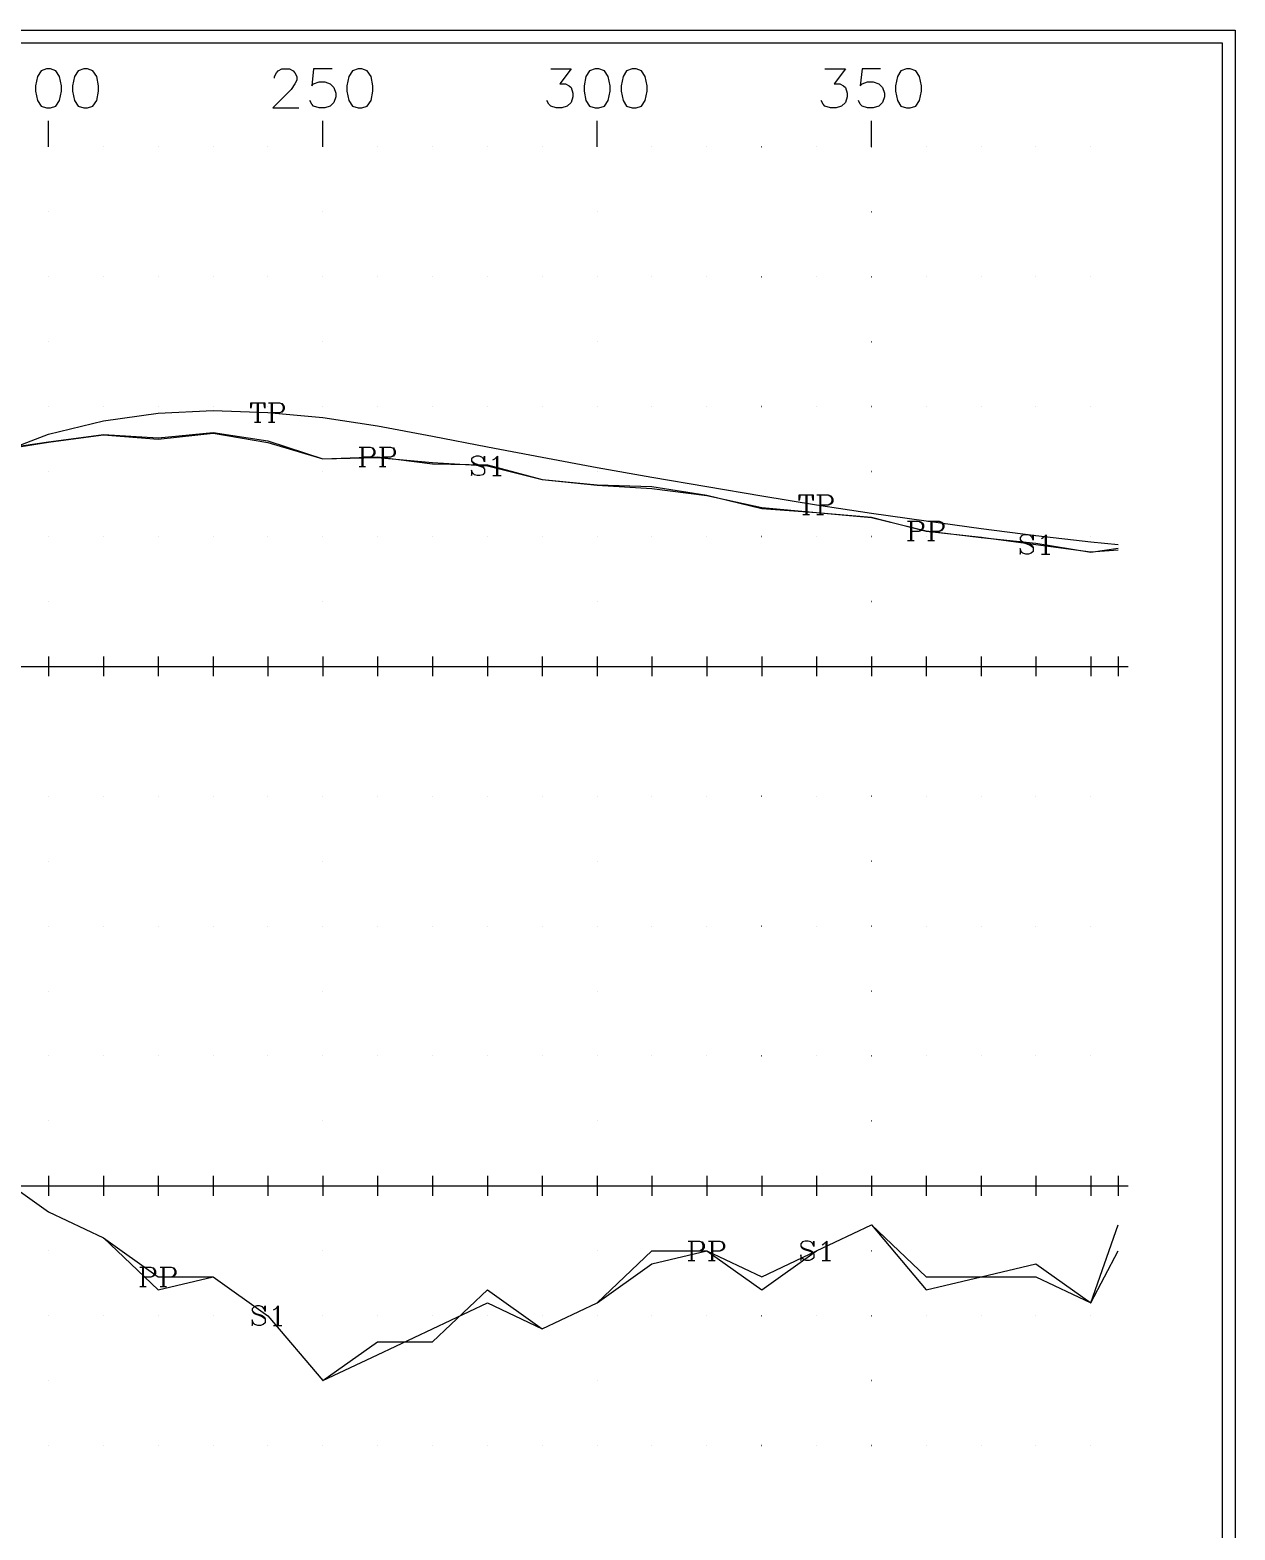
# Model space of a CAD drawing. Extents: x 10 to 200, y 0 to 250.
# Drawn here: x 107.2 to 200, y 134.5 to 250 of the extents above; entities that cross this region are included whole.
import ezdxf

# ---------------------------------------------------------------- set-up
doc = ezdxf.new("R2010")
doc.units = 0
doc.linetypes.add('1', pattern=[0])
for name, color, linetype in [('1', 7, '1'), ('2', 7, '1'), ('3', 7, '1')]:
    doc.layers.add(name, color=color, linetype=linetype)

msp = doc.modelspace()

# ---------------------------------------------------------------- linework, layer by layer
at = {"layer": '1'}
for p, q in [((108.61, 241), (108.61, 243)), ((129.73, 241), (129.73, 243)), ((150.86, 241), (150.86, 243)), ((171.99, 241), (171.99, 243)), ((124.69, 221.3), (124.69, 219.8)), ((124.76, 221.3), (124.76, 219.8)), ((125.76, 221.3), (125.76, 219.8)), ((125.83, 221.3), (125.83, 219.8)), ((124.47, 219.8), (124.97, 219.8)), ((125.54, 219.8), (126.04, 219.8)), ((132.74, 217.89), (132.74, 216.39)), ((132.81, 217.89), (132.81, 216.39)), ((134.31, 217.89), (134.31, 216.39)), ((134.39, 217.89), (134.39, 216.39)), ((132.53, 216.39), (133.03, 216.39)), ((134.1, 216.39), (134.6, 216.39)), ((143.12, 217.11), (143.12, 215.69)), ((142.84, 215.69), (143.48, 215.69)), ((166.94, 214.2), (166.94, 212.7)), ((167.01, 214.2), (167.01, 212.7)), ((168.01, 214.2), (168.01, 212.7)), ((168.08, 214.2), (168.08, 212.7)), ((166.72, 212.7), (167.22, 212.7)), ((167.8, 212.7), (168.3, 212.7)), ((175, 212.18), (175, 210.68)), ((175.07, 212.18), (175.07, 210.68)), ((176.57, 212.18), (176.57, 210.68)), ((176.64, 212.18), (176.64, 210.68)), ((174.78, 210.68), (175.28, 210.68)), ((176.35, 210.68), (176.85, 210.68)), ((185.38, 211.07), (185.38, 209.64)), ((185.09, 209.64), (185.73, 209.64)), ((107.84, 201), (109.37, 201)), ((108.61, 201.76), (108.61, 200.24)), ((112.07, 201), (113.59, 201)), ((112.83, 201.76), (112.83, 200.24)), ((116.29, 201), (117.82, 201)), ((117.06, 201.76), (117.06, 200.24)), ((120.52, 201), (122.04, 201)), ((121.28, 201.76), (121.28, 200.24)), ((124.75, 201), (126.27, 201)), ((125.51, 201.76), (125.51, 200.24)), ((128.97, 201), (130.49, 201)), ((129.73, 201.76), (129.73, 200.24)), ((133.2, 201), (134.72, 201)), ((133.96, 201.76), (133.96, 200.24)), ((137.42, 201), (138.94, 201)), ((138.18, 201.76), (138.18, 200.24)), ((141.65, 201), (143.17, 201)), ((142.41, 201.76), (142.41, 200.24)), ((145.87, 201), (147.4, 201)), ((146.63, 201.76), (146.63, 200.24)), ((150.1, 201), (151.62, 201)), ((150.86, 201.76), (150.86, 200.24)), ((154.32, 201), (155.85, 201)), ((155.08, 201.76), (155.08, 200.24)), ((158.55, 201), (160.07, 201)), ((159.31, 201.76), (159.31, 200.24)), ((162.77, 201), (164.3, 201)), ((163.54, 201.76), (163.54, 200.24)), ((167, 201), (168.52, 201)), ((167.76, 201.76), (167.76, 200.24)), ((171.22, 201), (172.75, 201)), ((171.99, 201.76), (171.99, 200.24)), ((175.45, 201), (176.97, 201)), ((176.21, 201.76), (176.21, 200.24)), ((179.67, 201), (181.2, 201)), ((180.44, 201.76), (180.44, 200.24)), ((183.9, 201), (185.42, 201)), ((184.66, 201.76), (184.66, 200.24)), ((188.13, 201), (189.65, 201)), ((188.89, 201.76), (188.89, 200.24)), ((190.24, 201), (191.76, 201)), ((191, 201.76), (191, 200.24)), ((108.61, 161.76), (108.61, 160.24)), ((112.83, 161.76), (112.83, 160.24)), ((117.06, 161.76), (117.06, 160.24)), ((121.28, 161.76), (121.28, 160.24)), ((125.51, 161.76), (125.51, 160.24)), ((129.73, 161.76), (129.73, 160.24)), ((133.96, 161.76), (133.96, 160.24)), ((138.18, 161.76), (138.18, 160.24)), ((142.41, 161.76), (142.41, 160.24)), ((146.63, 161.76), (146.63, 160.24)), ((150.86, 161.76), (150.86, 160.24)), ((155.08, 161.76), (155.08, 160.24)), ((159.31, 161.76), (159.31, 160.24)), ((163.54, 161.76), (163.54, 160.24)), ((167.76, 161.76), (167.76, 160.24)), ((171.99, 161.76), (171.99, 160.24)), ((176.21, 161.76), (176.21, 160.24)), ((180.44, 161.76), (180.44, 160.24)), ((184.66, 161.76), (184.66, 160.24)), ((188.89, 161.76), (188.89, 160.24)), ((191, 161.76), (191, 160.24)), ((107.84, 161), (109.37, 161)), ((112.07, 161), (113.59, 161)), ((116.29, 161), (117.82, 161)), ((120.52, 161), (122.04, 161)), ((124.75, 161), (126.27, 161)), ((128.97, 161), (130.49, 161)), ((133.2, 161), (134.72, 161)), ((137.42, 161), (138.94, 161)), ((141.65, 161), (143.17, 161)), ((145.87, 161), (147.4, 161)), ((150.1, 161), (151.62, 161)), ((154.32, 161), (155.85, 161)), ((158.55, 161), (160.07, 161)), ((162.77, 161), (164.3, 161)), ((167, 161), (168.52, 161)), ((171.22, 161), (172.75, 161)), ((175.45, 161), (176.97, 161)), ((179.67, 161), (181.2, 161)), ((183.9, 161), (185.42, 161)), ((188.13, 161), (189.65, 161)), ((190.24, 161), (191.76, 161)), ((158.1, 156.75), (158.1, 155.25)), ((158.17, 156.75), (158.17, 155.25)), ((159.67, 156.75), (159.67, 155.25)), ((159.74, 156.75), (159.74, 155.25)), ((168.47, 156.68), (168.47, 155.25)), ((157.88, 155.25), (158.38, 155.25)), ((159.45, 155.25), (159.95, 155.25)), ((168.19, 155.25), (168.83, 155.25)), ((115.84, 154.75), (115.84, 153.25)), ((115.91, 154.75), (115.91, 153.25)), ((117.41, 154.75), (117.41, 153.25)), ((117.48, 154.75), (117.48, 153.25)), ((115.63, 153.25), (116.13, 153.25)), ((117.2, 153.25), (117.7, 153.25)), ((126.22, 151.68), (126.22, 150.25)), ((125.94, 150.25), (126.58, 150.25))]:
    msp.add_line(p, q, dxfattribs=at)
for points in [[(108.46, 247), (108.03, 246.86), (107.75, 246.43), (107.61, 245.71), (107.61, 245.29), (107.75, 244.57), (108.03, 244.14), (108.46, 244), (108.75, 244), (109.18, 244.14), (109.46, 244.57), (109.61, 245.29), (109.61, 245.71), (109.46, 246.43), (109.18, 246.86), (108.75, 247), (108.46, 247)], [(111.32, 247), (110.89, 246.86), (110.61, 246.43), (110.46, 245.71), (110.46, 245.29), (110.61, 244.57), (110.89, 244.14), (111.32, 244), (111.61, 244), (112.03, 244.14), (112.32, 244.57), (112.46, 245.29), (112.46, 245.71), (112.32, 246.43), (112.03, 246.86), (111.61, 247), (111.32, 247)], [(126.02, 246.29), (126.02, 246.43), (126.16, 246.71), (126.3, 246.86), (126.59, 247), (127.16, 247), (127.45, 246.86), (127.59, 246.71), (127.73, 246.43), (127.73, 246.14), (127.59, 245.86), (127.3, 245.43), (125.88, 244), (127.88, 244)], [(130.45, 247), (129.02, 247), (128.88, 245.71), (129.02, 245.86), (129.45, 246), (129.88, 246), (130.3, 245.86), (130.59, 245.57), (130.73, 245.14), (130.73, 244.86), (130.59, 244.43), (130.3, 244.14), (129.88, 244), (129.45, 244), (129.02, 244.14), (128.88, 244.29), (128.73, 244.57)], [(132.45, 247), (132.02, 246.86), (131.73, 246.43), (131.59, 245.71), (131.59, 245.29), (131.73, 244.57), (132.02, 244.14), (132.45, 244), (132.73, 244), (133.16, 244.14), (133.45, 244.57), (133.59, 245.29), (133.59, 245.71), (133.45, 246.43), (133.16, 246.86), (132.73, 247), (132.45, 247)], [(147.29, 247), (148.86, 247), (148, 245.86), (148.43, 245.86), (148.72, 245.71), (148.86, 245.57), (149, 245.14), (149, 244.86), (148.86, 244.43), (148.57, 244.14), (148.14, 244), (147.72, 244), (147.29, 244.14), (147.14, 244.29), (147, 244.57)], [(150.72, 247), (150.29, 246.86), (150, 246.43), (149.86, 245.71), (149.86, 245.29), (150, 244.57), (150.29, 244.14), (150.72, 244), (151, 244), (151.43, 244.14), (151.72, 244.57), (151.86, 245.29), (151.86, 245.71), (151.72, 246.43), (151.43, 246.86), (151, 247), (150.72, 247)], [(153.57, 247), (153.14, 246.86), (152.86, 246.43), (152.72, 245.71), (152.72, 245.29), (152.86, 244.57), (153.14, 244.14), (153.57, 244), (153.86, 244), (154.29, 244.14), (154.57, 244.57), (154.72, 245.29), (154.72, 245.71), (154.57, 246.43), (154.29, 246.86), (153.86, 247), (153.57, 247)], [(168.41, 247), (169.99, 247), (169.13, 245.86), (169.56, 245.86), (169.84, 245.71), (169.99, 245.57), (170.13, 245.14), (170.13, 244.86), (169.99, 244.43), (169.7, 244.14), (169.27, 244), (168.84, 244), (168.41, 244.14), (168.27, 244.29), (168.13, 244.57)], [(172.7, 247), (171.27, 247), (171.13, 245.71), (171.27, 245.86), (171.7, 246), (172.13, 246), (172.56, 245.86), (172.84, 245.57), (172.99, 245.14), (172.99, 244.86), (172.84, 244.43), (172.56, 244.14), (172.13, 244), (171.7, 244), (171.27, 244.14), (171.13, 244.29), (170.99, 244.57)], [(174.7, 247), (174.27, 246.86), (173.99, 246.43), (173.84, 245.71), (173.84, 245.29), (173.99, 244.57), (174.27, 244.14), (174.7, 244), (174.99, 244), (175.41, 244.14), (175.7, 244.57), (175.84, 245.29), (175.84, 245.71), (175.7, 246.43), (175.41, 246.86), (174.99, 247), (174.7, 247)], [(104.38, 217.27), (108.61, 218.87), (112.83, 219.91), (117.06, 220.5), (121.28, 220.7), (125.51, 220.55), (129.73, 220.16), (133.96, 219.53), (138.18, 218.73), (142.41, 217.91), (146.63, 217.12), (150.86, 216.32), (155.08, 215.56), (159.31, 214.84), (163.54, 214.12), (167.76, 213.45), (171.99, 212.8), (176.21, 212.2), (180.44, 211.62), (184.66, 211.07), (188.89, 210.59), (191, 210.39)], [(124.26, 221.3), (124.19, 220.87), (124.19, 221.3), (125.26, 221.3), (125.26, 220.87), (125.19, 221.3)], [(125.54, 221.3), (126.4, 221.3), (126.61, 221.23), (126.69, 221.16), (126.76, 221.01), (126.76, 220.8), (126.69, 220.66), (126.61, 220.58), (126.4, 220.51), (125.83, 220.51)], [(126.4, 221.3), (126.54, 221.23), (126.61, 221.16), (126.69, 221.01), (126.69, 220.8), (126.61, 220.66), (126.54, 220.58), (126.4, 220.51)], [(104.38, 217.67), (108.61, 218.28), (112.83, 218.85), (117.06, 218.59), (121.28, 219.01), (125.51, 218.36), (129.73, 216.99), (133.96, 217.14), (138.18, 216.6), (142.41, 216.51), (146.63, 215.38), (150.86, 214.99), (155.08, 214.86), (159.31, 214.19), (163.54, 213.16), (167.76, 212.85), (171.99, 212.47), (176.21, 211.43), (180.44, 210.93), (184.66, 210.49), (188.89, 209.8), (191, 210.11)], [(104.38, 217.59), (108.61, 218.27), (112.83, 218.83), (117.06, 218.49), (121.28, 218.95), (125.51, 218.23), (129.73, 216.97), (133.96, 217.08), (138.18, 216.7), (142.41, 216.44), (146.63, 215.39), (150.86, 214.96), (155.08, 214.69), (159.31, 214.15), (163.54, 213.22), (167.76, 212.85), (171.99, 212.5), (176.21, 211.41), (180.44, 210.96), (184.66, 210.39), (188.89, 209.81), (191, 209.97)], [(132.53, 217.89), (133.39, 217.89), (133.6, 217.82), (133.67, 217.75), (133.74, 217.6), (133.74, 217.39), (133.67, 217.25), (133.6, 217.18), (133.39, 217.1), (132.81, 217.1)], [(133.39, 217.89), (133.53, 217.82), (133.6, 217.75), (133.67, 217.6), (133.67, 217.39), (133.6, 217.25), (133.53, 217.18), (133.39, 217.1)], [(134.1, 217.89), (134.96, 217.89), (135.17, 217.82), (135.24, 217.75), (135.31, 217.6), (135.31, 217.39), (135.24, 217.25), (135.17, 217.18), (134.96, 217.1), (134.39, 217.1)], [(134.96, 217.89), (135.1, 217.82), (135.17, 217.75), (135.24, 217.6), (135.24, 217.39), (135.17, 217.25), (135.1, 217.18), (134.96, 217.1)], [(142.12, 216.97), (142.19, 217.19), (142.19, 216.76), (142.12, 216.97), (141.98, 217.11), (141.77, 217.19), (141.55, 217.19), (141.34, 217.11), (141.19, 216.97), (141.19, 216.83), (141.27, 216.69), (141.34, 216.61), (141.48, 216.54), (141.91, 216.4), (142.05, 216.33), (142.19, 216.19)], [(142.84, 216.9), (142.98, 216.97), (143.19, 217.19), (143.19, 215.69)], [(141.19, 216.83), (141.34, 216.69), (141.48, 216.61), (141.91, 216.47), (142.05, 216.4), (142.12, 216.33), (142.19, 216.19), (142.19, 215.9), (142.05, 215.76), (141.84, 215.69), (141.62, 215.69), (141.41, 215.76), (141.27, 215.9), (141.19, 216.11), (141.19, 215.69), (141.27, 215.9)], [(166.51, 214.2), (166.44, 213.77), (166.44, 214.2), (167.51, 214.2), (167.51, 213.77), (167.44, 214.2)], [(167.8, 214.2), (168.65, 214.2), (168.87, 214.13), (168.94, 214.06), (169.01, 213.91), (169.01, 213.7), (168.94, 213.56), (168.87, 213.49), (168.65, 213.41), (168.08, 213.41)], [(168.65, 214.2), (168.8, 214.13), (168.87, 214.06), (168.94, 213.91), (168.94, 213.7), (168.87, 213.56), (168.8, 213.49), (168.65, 213.41)], [(174.78, 212.18), (175.64, 212.18), (175.85, 212.1), (175.93, 212.03), (176, 211.89), (176, 211.68), (175.93, 211.53), (175.85, 211.46), (175.64, 211.39), (175.07, 211.39)], [(175.64, 212.18), (175.78, 212.1), (175.85, 212.03), (175.93, 211.89), (175.93, 211.68), (175.85, 211.53), (175.78, 211.46), (175.64, 211.39)], [(176.35, 212.18), (177.21, 212.18), (177.43, 212.1), (177.5, 212.03), (177.57, 211.89), (177.57, 211.68), (177.5, 211.53), (177.43, 211.46), (177.21, 211.39), (176.64, 211.39)], [(177.21, 212.18), (177.35, 212.1), (177.43, 212.03), (177.5, 211.89), (177.5, 211.68), (177.43, 211.53), (177.35, 211.46), (177.21, 211.39)], [(184.38, 210.92), (184.45, 211.14), (184.45, 210.71), (184.38, 210.92), (184.23, 211.07), (184.02, 211.14), (183.8, 211.14), (183.59, 211.07), (183.45, 210.92), (183.45, 210.78), (183.52, 210.64), (183.59, 210.57), (183.73, 210.5), (184.16, 210.35), (184.3, 210.28), (184.45, 210.14)], [(183.45, 210.78), (183.59, 210.64), (183.73, 210.57), (184.16, 210.42), (184.3, 210.35), (184.38, 210.28), (184.45, 210.14), (184.45, 209.85), (184.3, 209.71), (184.09, 209.64), (183.88, 209.64), (183.66, 209.71), (183.52, 209.85), (183.45, 210.07), (183.45, 209.64), (183.52, 209.85)], [(185.09, 210.85), (185.23, 210.92), (185.45, 211.14), (185.45, 209.64)], [(104.38, 201), (108.61, 201), (112.83, 201), (117.06, 201), (121.28, 201), (125.51, 201), (129.73, 201), (133.96, 201), (138.18, 201), (142.41, 201), (146.63, 201), (150.86, 201), (155.08, 201), (159.31, 201), (163.54, 201), (167.76, 201), (171.99, 201), (176.21, 201), (180.44, 201), (184.66, 201), (188.89, 201), (191, 201)], [(104.38, 162), (108.61, 159), (112.83, 157), (117.06, 154), (121.28, 154), (125.51, 151), (129.73, 146), (133.96, 149), (138.18, 149), (142.41, 153), (146.63, 150), (150.86, 152), (155.08, 156), (159.31, 156), (163.54, 153), (167.76, 156), (171.99, 158), (176.21, 154), (180.44, 154), (184.66, 155), (188.89, 152), (191, 158)], [(104.38, 162), (108.61, 159), (112.83, 157), (117.06, 153), (121.28, 154), (125.51, 151), (129.73, 146), (133.96, 148), (138.18, 150), (142.41, 152), (146.63, 150), (150.86, 152), (155.08, 155), (159.31, 156), (163.54, 154), (167.76, 156), (171.99, 158), (176.21, 153), (180.44, 154), (184.66, 154), (188.89, 152), (191, 156)], [(104.38, 161), (108.61, 161), (112.83, 161), (117.06, 161), (121.28, 161), (125.51, 161), (129.73, 161), (133.96, 161), (138.18, 161), (142.41, 161), (146.63, 161), (150.86, 161), (155.08, 161), (159.31, 161), (163.54, 161), (167.76, 161), (171.99, 161), (176.21, 161), (180.44, 161), (184.66, 161), (188.89, 161), (191, 161)], [(157.88, 156.75), (158.74, 156.75), (158.95, 156.68), (159.02, 156.61), (159.1, 156.46), (159.1, 156.25), (159.02, 156.11), (158.95, 156.04), (158.74, 155.96), (158.17, 155.96)], [(158.74, 156.75), (158.88, 156.68), (158.95, 156.61), (159.02, 156.46), (159.02, 156.25), (158.95, 156.11), (158.88, 156.04), (158.74, 155.96)], [(159.45, 156.75), (160.31, 156.75), (160.52, 156.68), (160.6, 156.61), (160.67, 156.46), (160.67, 156.25), (160.6, 156.11), (160.52, 156.04), (160.31, 155.96), (159.74, 155.96)], [(160.31, 156.75), (160.45, 156.68), (160.52, 156.61), (160.6, 156.46), (160.6, 156.25), (160.52, 156.11), (160.45, 156.04), (160.31, 155.96)], [(167.47, 156.54), (167.55, 156.75), (167.55, 156.32), (167.47, 156.54), (167.33, 156.68), (167.12, 156.75), (166.9, 156.75), (166.69, 156.68), (166.55, 156.54), (166.55, 156.39), (166.62, 156.25), (166.69, 156.18), (166.83, 156.11), (167.26, 155.96), (167.4, 155.89), (167.55, 155.75)], [(166.55, 156.39), (166.69, 156.25), (166.83, 156.18), (167.26, 156.04), (167.4, 155.96), (167.47, 155.89), (167.55, 155.75), (167.55, 155.46), (167.4, 155.32), (167.19, 155.25), (166.97, 155.25), (166.76, 155.32), (166.62, 155.46), (166.55, 155.68), (166.55, 155.25), (166.62, 155.46)], [(168.19, 156.46), (168.33, 156.54), (168.55, 156.75), (168.55, 155.25)], [(115.63, 154.75), (116.48, 154.75), (116.7, 154.68), (116.77, 154.61), (116.84, 154.46), (116.84, 154.25), (116.77, 154.11), (116.7, 154.04), (116.48, 153.96), (115.91, 153.96)], [(116.48, 154.75), (116.63, 154.68), (116.7, 154.61), (116.77, 154.46), (116.77, 154.25), (116.7, 154.11), (116.63, 154.04), (116.48, 153.96)], [(117.2, 154.75), (118.06, 154.75), (118.27, 154.68), (118.34, 154.61), (118.41, 154.46), (118.41, 154.25), (118.34, 154.11), (118.27, 154.04), (118.06, 153.96), (117.48, 153.96)], [(118.06, 154.75), (118.2, 154.68), (118.27, 154.61), (118.34, 154.46), (118.34, 154.25), (118.27, 154.11), (118.2, 154.04), (118.06, 153.96)], [(125.22, 151.54), (125.29, 151.75), (125.29, 151.32), (125.22, 151.54), (125.08, 151.68), (124.86, 151.75), (124.65, 151.75), (124.44, 151.68), (124.29, 151.54), (124.29, 151.39), (124.36, 151.25), (124.44, 151.18), (124.58, 151.11), (125.01, 150.96), (125.15, 150.89), (125.29, 150.75)], [(124.29, 151.39), (124.44, 151.25), (124.58, 151.18), (125.01, 151.04), (125.15, 150.96), (125.22, 150.89), (125.29, 150.75), (125.29, 150.46), (125.15, 150.32), (124.94, 150.25), (124.72, 150.25), (124.51, 150.32), (124.36, 150.46), (124.29, 150.68), (124.29, 150.25), (124.36, 150.46)], [(125.94, 151.46), (126.08, 151.54), (126.29, 151.75), (126.29, 150.25)]]:
    msp.add_lwpolyline(points, dxfattribs=at)
at = {"layer": '2'}
for points in [[(11, 1), (11, 249), (199, 249), (199, 1), (11, 1)], [(108.61, 241), (108.6, 241), (108.6, 241), (108.61, 241), (108.61, 241)], [(108.61, 241), (108.6, 241), (108.6, 241), (108.61, 241), (108.61, 241)], [(112.83, 241), (112.83, 241), (112.83, 241), (112.83, 241), (112.83, 241)], [(117.06, 241), (117.05, 241), (117.05, 241), (117.06, 241), (117.06, 241)], [(121.28, 241), (121.28, 241), (121.28, 241), (121.28, 241), (121.28, 241)], [(125.51, 241), (125.51, 241), (125.51, 241), (125.51, 241), (125.51, 241)], [(129.73, 241), (129.73, 241), (129.73, 241), (129.73, 241), (129.73, 241)], [(129.73, 241), (129.73, 241), (129.73, 241), (129.73, 241), (129.73, 241)], [(133.96, 241), (133.96, 241), (133.96, 241), (133.96, 241), (133.96, 241)], [(138.18, 241), (138.18, 241), (138.18, 241), (138.18, 241), (138.18, 241)], [(142.41, 241), (142.41, 241), (142.41, 241), (142.41, 241), (142.41, 241)], [(146.64, 241), (146.63, 241), (146.63, 241), (146.64, 241), (146.64, 241)], [(150.86, 241), (150.86, 241), (150.86, 241), (150.86, 241), (150.86, 241)], [(150.86, 241), (150.86, 241), (150.86, 241), (150.86, 241), (150.86, 241)], [(155.09, 241), (155.08, 241), (155.08, 241), (155.09, 241), (155.09, 241)], [(159.31, 241), (159.31, 241), (159.31, 241), (159.31, 241), (159.31, 241)], [(163.54, 241), (163.53, 241), (163.53, 241), (163.54, 241), (163.54, 241)], [(167.76, 241), (167.76, 241), (167.76, 241), (167.76, 241), (167.76, 241)], [(171.99, 241), (171.98, 241), (171.98, 241), (171.99, 241), (171.99, 241)], [(171.99, 241), (171.98, 241), (171.98, 241), (171.99, 241), (171.99, 241)], [(176.21, 241), (176.21, 241), (176.21, 241), (176.21, 241), (176.21, 241)], [(180.44, 241), (180.44, 241), (180.44, 241), (180.44, 241), (180.44, 241)], [(184.66, 241), (184.66, 241), (184.66, 241), (184.66, 241), (184.66, 241)], [(188.89, 241), (188.89, 241), (188.89, 241), (188.89, 241), (188.89, 241)], [(108.61, 236), (108.6, 236), (108.6, 236), (108.61, 236), (108.61, 236)], [(129.73, 236), (129.73, 236), (129.73, 236), (129.73, 236), (129.73, 236)], [(150.86, 236), (150.86, 236), (150.86, 236), (150.86, 236), (150.86, 236)], [(171.99, 236), (171.98, 236), (171.98, 236), (171.99, 236), (171.99, 236)], [(108.61, 231), (108.6, 231), (108.6, 231), (108.61, 231), (108.61, 231)], [(108.61, 231), (108.6, 231), (108.6, 231), (108.61, 231), (108.61, 231)], [(112.83, 231), (112.83, 231), (112.83, 231), (112.83, 231), (112.83, 231)], [(117.06, 231), (117.05, 231), (117.05, 231), (117.06, 231), (117.06, 231)], [(121.28, 231), (121.28, 231), (121.28, 231), (121.28, 231), (121.28, 231)], [(125.51, 231), (125.51, 231), (125.51, 231), (125.51, 231), (125.51, 231)], [(129.73, 231), (129.73, 231), (129.73, 231), (129.73, 231), (129.73, 231)], [(129.73, 231), (129.73, 231), (129.73, 231), (129.73, 231), (129.73, 231)], [(133.96, 231), (133.96, 231), (133.96, 231), (133.96, 231), (133.96, 231)], [(138.18, 231), (138.18, 231), (138.18, 231), (138.18, 231), (138.18, 231)], [(142.41, 231), (142.41, 231), (142.41, 231), (142.41, 231), (142.41, 231)], [(146.64, 231), (146.63, 231), (146.63, 231), (146.64, 231), (146.64, 231)], [(150.86, 231), (150.86, 231), (150.86, 231), (150.86, 231), (150.86, 231)], [(150.86, 231), (150.86, 231), (150.86, 231), (150.86, 231), (150.86, 231)], [(155.09, 231), (155.08, 231), (155.08, 231), (155.09, 231), (155.09, 231)], [(159.31, 231), (159.31, 231), (159.31, 231), (159.31, 231), (159.31, 231)], [(163.54, 231), (163.53, 231), (163.53, 231), (163.54, 231), (163.54, 231)], [(167.76, 231), (167.76, 231), (167.76, 231), (167.76, 231), (167.76, 231)], [(171.99, 231), (171.98, 231), (171.98, 231), (171.99, 231), (171.99, 231)], [(171.99, 231), (171.98, 231), (171.98, 231), (171.99, 231), (171.99, 231)], [(176.21, 231), (176.21, 231), (176.21, 231), (176.21, 231), (176.21, 231)], [(180.44, 231), (180.44, 231), (180.44, 231), (180.44, 231), (180.44, 231)], [(184.66, 231), (184.66, 231), (184.66, 231), (184.66, 231), (184.66, 231)], [(188.89, 231), (188.89, 231), (188.89, 231), (188.89, 231), (188.89, 231)], [(108.61, 226), (108.6, 226), (108.6, 226), (108.61, 226), (108.61, 226)], [(129.73, 226), (129.73, 226), (129.73, 226), (129.73, 226), (129.73, 226)], [(150.86, 226), (150.86, 226), (150.86, 226), (150.86, 226), (150.86, 226)], [(171.99, 226), (171.98, 226), (171.98, 226), (171.99, 226), (171.99, 226)], [(108.61, 221), (108.6, 221), (108.6, 221), (108.61, 221), (108.61, 221)], [(108.61, 221), (108.6, 221), (108.6, 221), (108.61, 221), (108.61, 221)], [(112.83, 221), (112.83, 221), (112.83, 221), (112.83, 221), (112.83, 221)], [(117.06, 221), (117.05, 221), (117.05, 221), (117.06, 221), (117.06, 221)], [(121.28, 221), (121.28, 221), (121.28, 221), (121.28, 221), (121.28, 221)], [(125.51, 221), (125.51, 221), (125.51, 221), (125.51, 221), (125.51, 221)], [(129.73, 221), (129.73, 221), (129.73, 221), (129.73, 221), (129.73, 221)], [(129.73, 221), (129.73, 221), (129.73, 221), (129.73, 221), (129.73, 221)], [(133.96, 221), (133.96, 221), (133.96, 221), (133.96, 221), (133.96, 221)], [(138.18, 221), (138.18, 221), (138.18, 221), (138.18, 221), (138.18, 221)], [(142.41, 221), (142.41, 221), (142.41, 221), (142.41, 221), (142.41, 221)], [(146.64, 221), (146.63, 221), (146.63, 221), (146.64, 221), (146.64, 221)], [(150.86, 221), (150.86, 221), (150.86, 221), (150.86, 221), (150.86, 221)], [(150.86, 221), (150.86, 221), (150.86, 221), (150.86, 221), (150.86, 221)], [(155.09, 221), (155.08, 221), (155.08, 221), (155.09, 221), (155.09, 221)], [(159.31, 221), (159.31, 221), (159.31, 221), (159.31, 221), (159.31, 221)], [(163.54, 221), (163.53, 221), (163.53, 221), (163.54, 221), (163.54, 221)], [(167.76, 221), (167.76, 221), (167.76, 221), (167.76, 221), (167.76, 221)], [(171.99, 221), (171.98, 221), (171.98, 221), (171.99, 221), (171.99, 221)], [(171.99, 221), (171.98, 221), (171.98, 221), (171.99, 221), (171.99, 221)], [(176.21, 221), (176.21, 221), (176.21, 221), (176.21, 221), (176.21, 221)], [(180.44, 221), (180.44, 221), (180.44, 221), (180.44, 221), (180.44, 221)], [(184.66, 221), (184.66, 221), (184.66, 221), (184.66, 221), (184.66, 221)], [(188.89, 221), (188.89, 221), (188.89, 221), (188.89, 221), (188.89, 221)], [(108.61, 216), (108.6, 216), (108.6, 216), (108.61, 216), (108.61, 216)], [(129.73, 216), (129.73, 216), (129.73, 216), (129.73, 216), (129.73, 216)], [(150.86, 216), (150.86, 216), (150.86, 216), (150.86, 216), (150.86, 216)], [(171.99, 216), (171.98, 216), (171.98, 216), (171.99, 216), (171.99, 216)], [(108.61, 211), (108.6, 211), (108.6, 211), (108.61, 211), (108.61, 211)], [(108.61, 211), (108.6, 211), (108.6, 211), (108.61, 211), (108.61, 211)], [(112.83, 211), (112.83, 211), (112.83, 211), (112.83, 211), (112.83, 211)], [(117.06, 211), (117.05, 211), (117.05, 211), (117.06, 211), (117.06, 211)], [(121.28, 211), (121.28, 211), (121.28, 211), (121.28, 211), (121.28, 211)], [(125.51, 211), (125.51, 211), (125.51, 211), (125.51, 211), (125.51, 211)], [(129.73, 211), (129.73, 211), (129.73, 211), (129.73, 211), (129.73, 211)], [(129.73, 211), (129.73, 211), (129.73, 211), (129.73, 211), (129.73, 211)], [(133.96, 211), (133.96, 211), (133.96, 211), (133.96, 211), (133.96, 211)], [(138.18, 211), (138.18, 211), (138.18, 211), (138.18, 211), (138.18, 211)], [(142.41, 211), (142.41, 211), (142.41, 211), (142.41, 211), (142.41, 211)], [(146.64, 211), (146.63, 211), (146.63, 211), (146.64, 211), (146.64, 211)], [(150.86, 211), (150.86, 211), (150.86, 211), (150.86, 211), (150.86, 211)], [(150.86, 211), (150.86, 211), (150.86, 211), (150.86, 211), (150.86, 211)], [(155.09, 211), (155.08, 211), (155.08, 211), (155.09, 211), (155.09, 211)], [(159.31, 211), (159.31, 211), (159.31, 211), (159.31, 211), (159.31, 211)], [(163.54, 211), (163.53, 211), (163.53, 211), (163.54, 211), (163.54, 211)], [(167.76, 211), (167.76, 211), (167.76, 211), (167.76, 211), (167.76, 211)], [(171.99, 211), (171.98, 211), (171.98, 211), (171.99, 211), (171.99, 211)], [(171.99, 211), (171.98, 211), (171.98, 211), (171.99, 211), (171.99, 211)], [(176.21, 211), (176.21, 211), (176.21, 211), (176.21, 211), (176.21, 211)], [(180.44, 211), (180.44, 211), (180.44, 211), (180.44, 211), (180.44, 211)], [(184.66, 211), (184.66, 211), (184.66, 211), (184.66, 211), (184.66, 211)], [(188.89, 211), (188.89, 211), (188.89, 211), (188.89, 211), (188.89, 211)], [(108.61, 206), (108.6, 206), (108.6, 206), (108.61, 206), (108.61, 206)], [(129.73, 206), (129.73, 206), (129.73, 206), (129.73, 206), (129.73, 206)], [(150.86, 206), (150.86, 206), (150.86, 206), (150.86, 206), (150.86, 206)], [(171.99, 206), (171.98, 206), (171.98, 206), (171.99, 206), (171.99, 206)], [(108.61, 201), (108.6, 201), (108.6, 201), (108.61, 201), (108.61, 201)], [(108.61, 201), (108.6, 201), (108.6, 201), (108.61, 201), (108.61, 201)], [(112.83, 201), (112.83, 201), (112.83, 201), (112.83, 201), (112.83, 201)], [(117.06, 201), (117.05, 201), (117.05, 201), (117.06, 201), (117.06, 201)], [(121.28, 201), (121.28, 201), (121.28, 201), (121.28, 201), (121.28, 201)], [(125.51, 201), (125.51, 201), (125.51, 201), (125.51, 201), (125.51, 201)], [(129.73, 201), (129.73, 201), (129.73, 201), (129.73, 201), (129.73, 201)], [(129.73, 201), (129.73, 201), (129.73, 201), (129.73, 201), (129.73, 201)], [(133.96, 201), (133.96, 201), (133.96, 201), (133.96, 201), (133.96, 201)], [(138.18, 201), (138.18, 201), (138.18, 201), (138.18, 201), (138.18, 201)], [(142.41, 201), (142.41, 201), (142.41, 201), (142.41, 201), (142.41, 201)], [(146.64, 201), (146.63, 201), (146.63, 201), (146.64, 201), (146.64, 201)], [(150.86, 201), (150.86, 201), (150.86, 201), (150.86, 201), (150.86, 201)], [(150.86, 201), (150.86, 201), (150.86, 201), (150.86, 201), (150.86, 201)], [(155.09, 201), (155.08, 201), (155.08, 201), (155.09, 201), (155.09, 201)], [(159.31, 201), (159.31, 201), (159.31, 201), (159.31, 201), (159.31, 201)], [(163.54, 201), (163.53, 201), (163.53, 201), (163.54, 201), (163.54, 201)], [(167.76, 201), (167.76, 201), (167.76, 201), (167.76, 201), (167.76, 201)], [(171.99, 201), (171.98, 201), (171.98, 201), (171.99, 201), (171.99, 201)], [(171.99, 201), (171.98, 201), (171.98, 201), (171.99, 201), (171.99, 201)], [(176.21, 201), (176.21, 201), (176.21, 201), (176.21, 201), (176.21, 201)], [(180.44, 201), (180.44, 201), (180.44, 201), (180.44, 201), (180.44, 201)], [(184.66, 201), (184.66, 201), (184.66, 201), (184.66, 201), (184.66, 201)], [(188.89, 201), (188.89, 201), (188.89, 201), (188.89, 201), (188.89, 201)], [(108.61, 191), (108.6, 191), (108.6, 191), (108.61, 191), (108.61, 191)], [(108.61, 191), (108.6, 191), (108.6, 191), (108.61, 191), (108.61, 191)], [(112.83, 191), (112.83, 191), (112.83, 191), (112.83, 191), (112.83, 191)], [(117.06, 191), (117.05, 191), (117.05, 191), (117.06, 191), (117.06, 191)], [(121.28, 191), (121.28, 191), (121.28, 191), (121.28, 191), (121.28, 191)], [(125.51, 191), (125.51, 191), (125.51, 191), (125.51, 191), (125.51, 191)], [(129.73, 191), (129.73, 191), (129.73, 191), (129.73, 191), (129.73, 191)], [(129.73, 191), (129.73, 191), (129.73, 191), (129.73, 191), (129.73, 191)], [(133.96, 191), (133.96, 191), (133.96, 191), (133.96, 191), (133.96, 191)], [(138.18, 191), (138.18, 191), (138.18, 191), (138.18, 191), (138.18, 191)], [(142.41, 191), (142.41, 191), (142.41, 191), (142.41, 191), (142.41, 191)], [(146.64, 191), (146.63, 191), (146.63, 191), (146.64, 191), (146.64, 191)], [(150.86, 191), (150.86, 191), (150.86, 191), (150.86, 191), (150.86, 191)], [(150.86, 191), (150.86, 191), (150.86, 191), (150.86, 191), (150.86, 191)], [(155.09, 191), (155.08, 191), (155.08, 191), (155.09, 191), (155.09, 191)], [(159.31, 191), (159.31, 191), (159.31, 191), (159.31, 191), (159.31, 191)], [(163.54, 191), (163.53, 191), (163.53, 191), (163.54, 191), (163.54, 191)], [(167.76, 191), (167.76, 191), (167.76, 191), (167.76, 191), (167.76, 191)], [(171.99, 191), (171.98, 191), (171.98, 191), (171.99, 191), (171.99, 191)], [(171.99, 191), (171.98, 191), (171.98, 191), (171.99, 191), (171.99, 191)], [(176.21, 191), (176.21, 191), (176.21, 191), (176.21, 191), (176.21, 191)], [(180.44, 191), (180.44, 191), (180.44, 191), (180.44, 191), (180.44, 191)], [(184.66, 191), (184.66, 191), (184.66, 191), (184.66, 191), (184.66, 191)], [(188.89, 191), (188.89, 191), (188.89, 191), (188.89, 191), (188.89, 191)], [(108.61, 186), (108.6, 186), (108.6, 186), (108.61, 186), (108.61, 186)], [(129.73, 186), (129.73, 186), (129.73, 186), (129.73, 186), (129.73, 186)], [(150.86, 186), (150.86, 186), (150.86, 186), (150.86, 186), (150.86, 186)], [(171.99, 186), (171.98, 186), (171.98, 186), (171.99, 186), (171.99, 186)], [(108.61, 181), (108.6, 181), (108.6, 181), (108.61, 181), (108.61, 181)], [(108.61, 181), (108.6, 181), (108.6, 181), (108.61, 181), (108.61, 181)], [(112.83, 181), (112.83, 181), (112.83, 181), (112.83, 181), (112.83, 181)], [(117.06, 181), (117.05, 181), (117.05, 181), (117.06, 181), (117.06, 181)], [(121.28, 181), (121.28, 181), (121.28, 181), (121.28, 181), (121.28, 181)], [(125.51, 181), (125.51, 181), (125.51, 181), (125.51, 181), (125.51, 181)], [(129.73, 181), (129.73, 181), (129.73, 181), (129.73, 181), (129.73, 181)], [(129.73, 181), (129.73, 181), (129.73, 181), (129.73, 181), (129.73, 181)], [(133.96, 181), (133.96, 181), (133.96, 181), (133.96, 181), (133.96, 181)], [(138.18, 181), (138.18, 181), (138.18, 181), (138.18, 181), (138.18, 181)], [(142.41, 181), (142.41, 181), (142.41, 181), (142.41, 181), (142.41, 181)], [(146.64, 181), (146.63, 181), (146.63, 181), (146.64, 181), (146.64, 181)], [(150.86, 181), (150.86, 181), (150.86, 181), (150.86, 181), (150.86, 181)], [(150.86, 181), (150.86, 181), (150.86, 181), (150.86, 181), (150.86, 181)], [(155.09, 181), (155.08, 181), (155.08, 181), (155.09, 181), (155.09, 181)], [(159.31, 181), (159.31, 181), (159.31, 181), (159.31, 181), (159.31, 181)], [(163.54, 181), (163.53, 181), (163.53, 181), (163.54, 181), (163.54, 181)], [(167.76, 181), (167.76, 181), (167.76, 181), (167.76, 181), (167.76, 181)], [(171.99, 181), (171.98, 181), (171.98, 181), (171.99, 181), (171.99, 181)], [(171.99, 181), (171.98, 181), (171.98, 181), (171.99, 181), (171.99, 181)], [(176.21, 181), (176.21, 181), (176.21, 181), (176.21, 181), (176.21, 181)], [(180.44, 181), (180.44, 181), (180.44, 181), (180.44, 181), (180.44, 181)], [(184.66, 181), (184.66, 181), (184.66, 181), (184.66, 181), (184.66, 181)], [(188.89, 181), (188.89, 181), (188.89, 181), (188.89, 181), (188.89, 181)], [(108.61, 176), (108.6, 176), (108.6, 176), (108.61, 176), (108.61, 176)], [(129.73, 176), (129.73, 176), (129.73, 176), (129.73, 176), (129.73, 176)], [(150.86, 176), (150.86, 176), (150.86, 176), (150.86, 176), (150.86, 176)], [(171.99, 176), (171.98, 176), (171.98, 176), (171.99, 176), (171.99, 176)], [(108.61, 171), (108.6, 171), (108.6, 171), (108.61, 171), (108.61, 171)], [(108.61, 171), (108.6, 171), (108.6, 171), (108.61, 171), (108.61, 171)], [(112.83, 171), (112.83, 171), (112.83, 171), (112.83, 171), (112.83, 171)], [(117.06, 171), (117.05, 171), (117.05, 171), (117.06, 171), (117.06, 171)], [(121.28, 171), (121.28, 171), (121.28, 171), (121.28, 171), (121.28, 171)], [(125.51, 171), (125.51, 171), (125.51, 171), (125.51, 171), (125.51, 171)], [(129.73, 171), (129.73, 171), (129.73, 171), (129.73, 171), (129.73, 171)], [(129.73, 171), (129.73, 171), (129.73, 171), (129.73, 171), (129.73, 171)], [(133.96, 171), (133.96, 171), (133.96, 171), (133.96, 171), (133.96, 171)], [(138.18, 171), (138.18, 171), (138.18, 171), (138.18, 171), (138.18, 171)], [(142.41, 171), (142.41, 171), (142.41, 171), (142.41, 171), (142.41, 171)], [(146.64, 171), (146.63, 171), (146.63, 171), (146.64, 171), (146.64, 171)], [(150.86, 171), (150.86, 171), (150.86, 171), (150.86, 171), (150.86, 171)], [(150.86, 171), (150.86, 171), (150.86, 171), (150.86, 171), (150.86, 171)], [(155.09, 171), (155.08, 171), (155.08, 171), (155.09, 171), (155.09, 171)], [(159.31, 171), (159.31, 171), (159.31, 171), (159.31, 171), (159.31, 171)], [(163.54, 171), (163.53, 171), (163.53, 171), (163.54, 171), (163.54, 171)], [(167.76, 171), (167.76, 171), (167.76, 171), (167.76, 171), (167.76, 171)], [(171.99, 171), (171.98, 171), (171.98, 171), (171.99, 171), (171.99, 171)], [(171.99, 171), (171.98, 171), (171.98, 171), (171.99, 171), (171.99, 171)], [(176.21, 171), (176.21, 171), (176.21, 171), (176.21, 171), (176.21, 171)], [(180.44, 171), (180.44, 171), (180.44, 171), (180.44, 171), (180.44, 171)], [(184.66, 171), (184.66, 171), (184.66, 171), (184.66, 171), (184.66, 171)], [(188.89, 171), (188.89, 171), (188.89, 171), (188.89, 171), (188.89, 171)], [(108.61, 166), (108.6, 166), (108.6, 166), (108.61, 166), (108.61, 166)], [(129.73, 166), (129.73, 166), (129.73, 166), (129.73, 166), (129.73, 166)], [(150.86, 166), (150.86, 166), (150.86, 166), (150.86, 166), (150.86, 166)], [(171.99, 166), (171.98, 166), (171.98, 166), (171.99, 166), (171.99, 166)], [(108.61, 161), (108.6, 161), (108.6, 161), (108.61, 161), (108.61, 161)], [(108.61, 161), (108.6, 161), (108.6, 161), (108.61, 161), (108.61, 161)], [(112.83, 161), (112.83, 161), (112.83, 161), (112.83, 161), (112.83, 161)], [(117.06, 161), (117.05, 161), (117.05, 161), (117.06, 161), (117.06, 161)], [(121.28, 161), (121.28, 161), (121.28, 161), (121.28, 161), (121.28, 161)], [(125.51, 161), (125.51, 161), (125.51, 161), (125.51, 161), (125.51, 161)], [(129.73, 161), (129.73, 161), (129.73, 161), (129.73, 161), (129.73, 161)], [(129.73, 161), (129.73, 161), (129.73, 161), (129.73, 161), (129.73, 161)], [(133.96, 161), (133.96, 161), (133.96, 161), (133.96, 161), (133.96, 161)], [(138.18, 161), (138.18, 161), (138.18, 161), (138.18, 161), (138.18, 161)], [(142.41, 161), (142.41, 161), (142.41, 161), (142.41, 161), (142.41, 161)], [(146.64, 161), (146.63, 161), (146.63, 161), (146.64, 161), (146.64, 161)], [(150.86, 161), (150.86, 161), (150.86, 161), (150.86, 161), (150.86, 161)], [(150.86, 161), (150.86, 161), (150.86, 161), (150.86, 161), (150.86, 161)], [(155.09, 161), (155.08, 161), (155.08, 161), (155.09, 161), (155.09, 161)], [(159.31, 161), (159.31, 161), (159.31, 161), (159.31, 161), (159.31, 161)], [(163.54, 161), (163.53, 161), (163.53, 161), (163.54, 161), (163.54, 161)], [(167.76, 161), (167.76, 161), (167.76, 161), (167.76, 161), (167.76, 161)], [(171.99, 161), (171.98, 161), (171.98, 161), (171.99, 161), (171.99, 161)], [(171.99, 161), (171.98, 161), (171.98, 161), (171.99, 161), (171.99, 161)], [(176.21, 161), (176.21, 161), (176.21, 161), (176.21, 161), (176.21, 161)], [(180.44, 161), (180.44, 161), (180.44, 161), (180.44, 161), (180.44, 161)], [(184.66, 161), (184.66, 161), (184.66, 161), (184.66, 161), (184.66, 161)], [(188.89, 161), (188.89, 161), (188.89, 161), (188.89, 161), (188.89, 161)], [(108.61, 156), (108.6, 156), (108.6, 156), (108.61, 156), (108.61, 156)], [(129.73, 156), (129.73, 156), (129.73, 156), (129.73, 156), (129.73, 156)], [(150.86, 156), (150.86, 156), (150.86, 156), (150.86, 156), (150.86, 156)], [(171.99, 156), (171.98, 156), (171.98, 156), (171.99, 156), (171.99, 156)], [(108.61, 151), (108.6, 151), (108.6, 151), (108.61, 151), (108.61, 151)], [(108.61, 151), (108.6, 151), (108.6, 151), (108.61, 151), (108.61, 151)], [(112.83, 151), (112.83, 151), (112.83, 151), (112.83, 151), (112.83, 151)], [(117.06, 151), (117.05, 151), (117.05, 151), (117.06, 151), (117.06, 151)], [(121.28, 151), (121.28, 151), (121.28, 151), (121.28, 151), (121.28, 151)], [(125.51, 151), (125.51, 151), (125.51, 151), (125.51, 151), (125.51, 151)], [(129.73, 151), (129.73, 151), (129.73, 151), (129.73, 151), (129.73, 151)], [(129.73, 151), (129.73, 151), (129.73, 151), (129.73, 151), (129.73, 151)], [(133.96, 151), (133.96, 151), (133.96, 151), (133.96, 151), (133.96, 151)], [(138.18, 151), (138.18, 151), (138.18, 151), (138.18, 151), (138.18, 151)], [(142.41, 151), (142.41, 151), (142.41, 151), (142.41, 151), (142.41, 151)], [(146.64, 151), (146.63, 151), (146.63, 151), (146.64, 151), (146.64, 151)], [(150.86, 151), (150.86, 151), (150.86, 151), (150.86, 151), (150.86, 151)], [(150.86, 151), (150.86, 151), (150.86, 151), (150.86, 151), (150.86, 151)], [(155.09, 151), (155.08, 151), (155.08, 151), (155.09, 151), (155.09, 151)], [(159.31, 151), (159.31, 151), (159.31, 151), (159.31, 151), (159.31, 151)], [(163.54, 151), (163.53, 151), (163.53, 151), (163.54, 151), (163.54, 151)], [(167.76, 151), (167.76, 151), (167.76, 151), (167.76, 151), (167.76, 151)], [(171.99, 151), (171.98, 151), (171.98, 151), (171.99, 151), (171.99, 151)], [(171.99, 151), (171.98, 151), (171.98, 151), (171.99, 151), (171.99, 151)], [(176.21, 151), (176.21, 151), (176.21, 151), (176.21, 151), (176.21, 151)], [(180.44, 151), (180.44, 151), (180.44, 151), (180.44, 151), (180.44, 151)], [(184.66, 151), (184.66, 151), (184.66, 151), (184.66, 151), (184.66, 151)], [(188.89, 151), (188.89, 151), (188.89, 151), (188.89, 151), (188.89, 151)], [(108.61, 146), (108.6, 146), (108.6, 146), (108.61, 146), (108.61, 146)], [(129.73, 146), (129.73, 146), (129.73, 146), (129.73, 146), (129.73, 146)], [(150.86, 146), (150.86, 146), (150.86, 146), (150.86, 146), (150.86, 146)], [(171.99, 146), (171.98, 146), (171.98, 146), (171.99, 146), (171.99, 146)], [(108.61, 141), (108.6, 141), (108.6, 141), (108.61, 141), (108.61, 141)], [(108.61, 141), (108.6, 141), (108.6, 141), (108.61, 141), (108.61, 141)], [(112.83, 141), (112.83, 141), (112.83, 141), (112.83, 141), (112.83, 141)], [(117.06, 141), (117.05, 141), (117.05, 141), (117.06, 141), (117.06, 141)], [(121.28, 141), (121.28, 141), (121.28, 141), (121.28, 141), (121.28, 141)], [(125.51, 141), (125.51, 141), (125.51, 141), (125.51, 141), (125.51, 141)], [(129.73, 141), (129.73, 141), (129.73, 141), (129.73, 141), (129.73, 141)], [(129.73, 141), (129.73, 141), (129.73, 141), (129.73, 141), (129.73, 141)], [(133.96, 141), (133.96, 141), (133.96, 141), (133.96, 141), (133.96, 141)], [(138.18, 141), (138.18, 141), (138.18, 141), (138.18, 141), (138.18, 141)], [(142.41, 141), (142.41, 141), (142.41, 141), (142.41, 141), (142.41, 141)], [(146.64, 141), (146.63, 141), (146.63, 141), (146.64, 141), (146.64, 141)], [(150.86, 141), (150.86, 141), (150.86, 141), (150.86, 141), (150.86, 141)], [(150.86, 141), (150.86, 141), (150.86, 141), (150.86, 141), (150.86, 141)], [(155.09, 141), (155.08, 141), (155.08, 141), (155.09, 141), (155.09, 141)], [(159.31, 141), (159.31, 141), (159.31, 141), (159.31, 141), (159.31, 141)], [(163.54, 141), (163.53, 141), (163.53, 141), (163.54, 141), (163.54, 141)], [(167.76, 141), (167.76, 141), (167.76, 141), (167.76, 141), (167.76, 141)], [(171.99, 141), (171.98, 141), (171.98, 141), (171.99, 141), (171.99, 141)], [(171.99, 141), (171.98, 141), (171.98, 141), (171.99, 141), (171.99, 141)], [(176.21, 141), (176.21, 141), (176.21, 141), (176.21, 141), (176.21, 141)], [(180.44, 141), (180.44, 141), (180.44, 141), (180.44, 141), (180.44, 141)], [(184.66, 141), (184.66, 141), (184.66, 141), (184.66, 141), (184.66, 141)], [(188.89, 141), (188.89, 141), (188.89, 141), (188.89, 141), (188.89, 141)]]:
    msp.add_lwpolyline(points, dxfattribs=at)
at = {"layer": '3'}
msp.add_lwpolyline([(10, 0), (10, 250), (200, 250), (200, 0), (10, 0)], dxfattribs=at)

doc.saveas('drawing.dxf')
